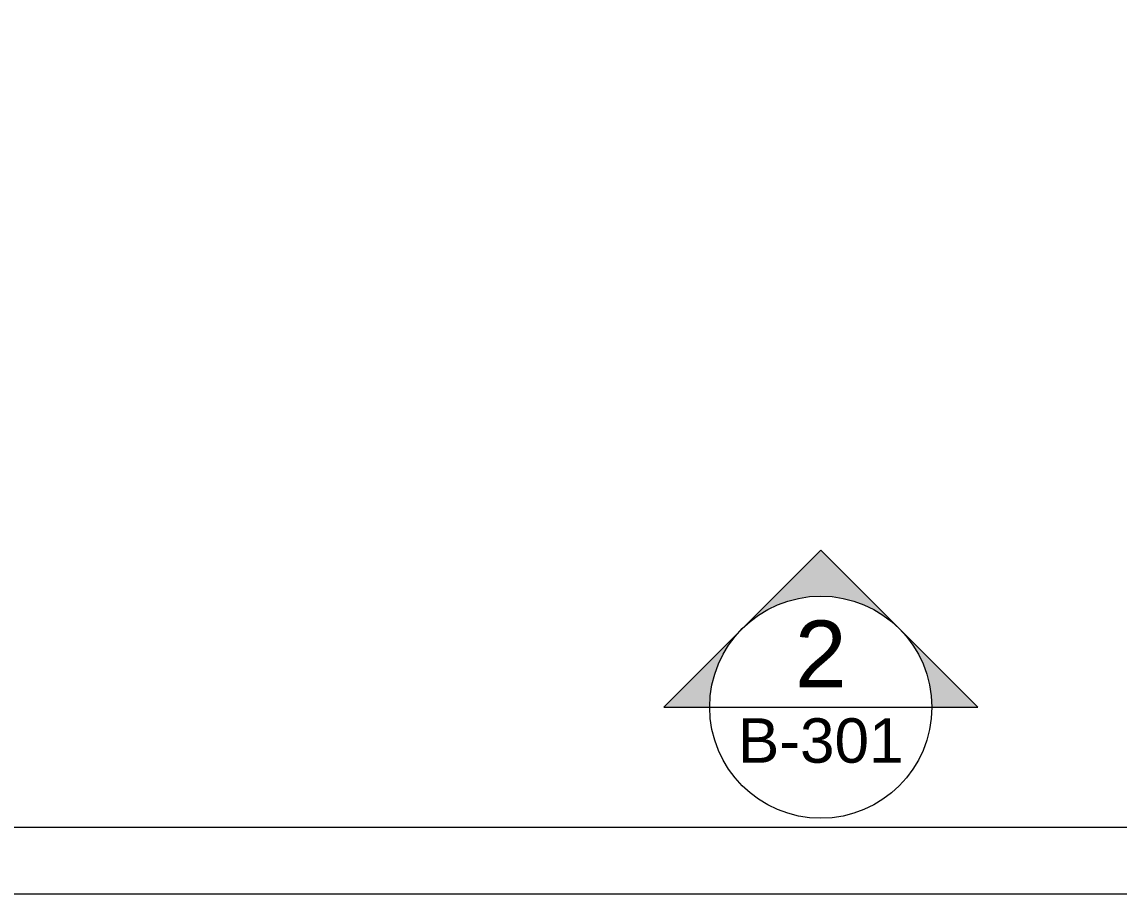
# Model space of a CAD drawing. Extents: x -1073 to 35213, y -1180 to 6950.
# Drawn here: x 31194 to 31440.9, y 0 to 196.3 of the extents above; entities that cross this region are included whole.
import ezdxf
from ezdxf.enums import TextEntityAlignment as Align

# ---------------------------------------------------------------- set-up
doc = ezdxf.new("R2010")
doc.units = 0
doc.header["$LTSCALE"] = 25
doc.layers.get('0').update_dxf_attribs({"color": 9, "lineweight": 9})
doc.layers.add('21', color=9, linetype='Continuous', lineweight=9)
doc.layers.add('40A', color=9, linetype='Continuous', lineweight=9)
doc.styles.add('Arial', font='arial.ttf', dxfattribs={"height": 2.5})

# ---------------------------------------------------------------- blocks, each defined once
blk = doc.blocks.new('0_exteriorelevation1')
h = blk.add_hatch(color=256)
h.paths.add_polyline_path([(7.071, 0), (0, 7.071), (-7.071, 0)])
h.paths.add_polyline_path([(5, 0, 1), (-5, 0)], flags=16)
blk.add_lwpolyline([(7.071, 0), (0, 7.071), (-7.071, 0), (7.071, 0)])
blk.add_lwpolyline([(7.071, 0), (0, 7.071), (-7.071, 0), (7.071, 0)])
blk.add_circle((0, 0), 5)
at = {"style": 'Arial'}
blk.add_attdef('KESITADI', text='', height=3, dxfattribs=at).set_placement((0, 0), align=Align.BOTTOM_CENTER)
blk.add_attdef('PAFTAADI', text='', height=2, dxfattribs=at).set_placement((0, -0.5), align=Align.TOP_CENTER)

msp = doc.modelspace()

# ---------------------------------------------------------------- linework, layer by layer
at = {"layer": '40A'}
for points in [[(34975, 0), (27980, 0), (27980, 4205), (34975, 4205)], [(28060, 4190), (34435.06, 4190), (34435.06, 15), (28060, 15)]]:
    msp.add_lwpolyline(points, close=True, dxfattribs=at)

# ---------------------------------------------------------------- block references
at = {"layer": '21', "xscale": 5, "yscale": 5, "zscale": 5}
msp.add_blockref('0_exteriorelevation1', (31373.76, 42.05), dxfattribs=at).add_auto_attribs({'KESITADI': '2', 'PAFTAADI': 'B-301'})

doc.saveas('drawing.dxf')
